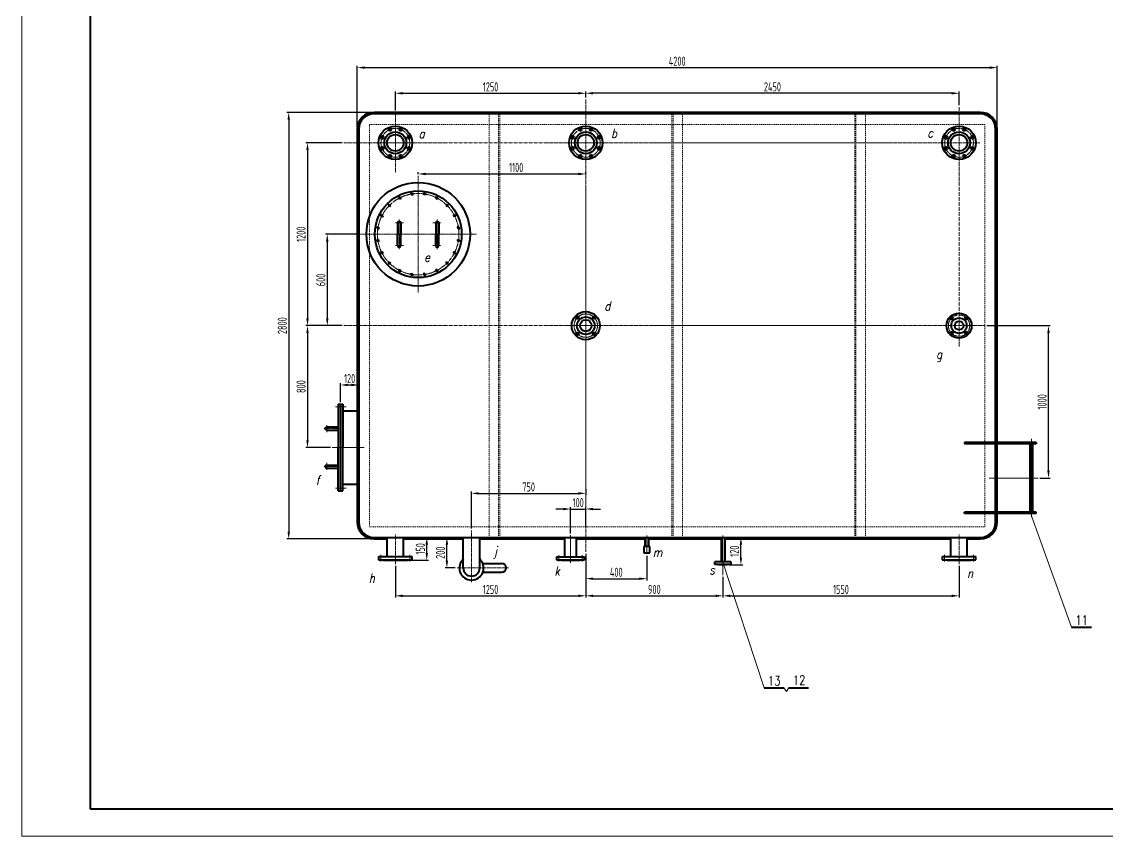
# Model space of a CAD drawing. Extents: x 588 to 33273, y -6111 to 4581.
# Drawn here: x 18135 to 25260, y -6111 to -765 of the extents above; entities that cross this region are included whole.
import ezdxf
from ezdxf.enums import TextEntityAlignment as Align

# ---------------------------------------------------------------- set-up
doc = ezdxf.new("R2010")
doc.units = 0
doc.header["$LTSCALE"] = 10
doc.header["$PDMODE"] = 1
for name, pattern in [('XX-L', [1.25, 0.75, -0.5]), ('ZXX-L', [3.28, 2.5, -0.3, 0.18, -0.3]), ('ZXX-S', [1.27, 0.75, -0.2, 0.12, -0.2])]:
    doc.linetypes.add(name, pattern=pattern)
doc.layers.get('Defpoints').update_dxf_attribs({"linetype": 'CONTINUOUS'})
for name, color, linetype, lineweight in [('A 粗实线', 1, 'CONTINUOUS', 40), ('B 细实线', 7, 'CONTINUOUS', 18), ('C 文 字', 2, 'CONTINUOUS', 20), ('D 短中心线', 3, 'ZXX-S', 18), ('E 长中心线', 3, 'ZXX-L', 18), ('G 长虚线', 6, 'XX-L', 20)]:
    doc.layers.add(name, color=color, linetype=linetype, lineweight=lineweight)
doc.styles.add('ITALICT', font='ITALICT.shx', dxfattribs={"width": 0.7})
doc.styles.add('ROMANC', font='romanc', dxfattribs={"width": 0.7, "height": 6})
doc.styles.get("Standard").update_dxf_attribs({"font": 'isocp.shx', "width": 0.707, "bigfont": 'hztxt.shx'})
doc.dimstyles.new('通用标注4.0', dxfattribs={"dimscale": 12, "dimtxt": 5, "dimasz": 4, "dimexe": 1, "dimexo": 1, "dimgap": 1, "dimtad": 1, "dimdec": 0, "dimzin": 0, "dimdsep": 46, "dimtxsty": 'Standard', "dimcen": 1, "dimadec": 0, "dimazin": 0, "dimtfac": 0.375, "dimtdec": 0, "dimtmove": 2, "dimatfit": 3, "dimfxl": 0, "dimtzin": 0, "dimarcsym": 0})

# ---------------------------------------------------------------- blocks, each defined once
blk = doc.blocks.new('*D87')
at = {"layer": 'C 文 字', "color": 0, "lineweight": -2}
for p, q in [((22873, -4149.6), (22843.5, -4149.6)), ((22855.5, -4281.6), (22855.5, -4197.6)), ((22778.3, -4329.6), (22867.5, -4329.6))]:
    blk.add_line(p, q, dxfattribs=at)
at = {"layer": 'C 文 字', "color": 0}
for points in [[(22847.5, -4197.6), (22863.5, -4197.6), (22855.5, -4149.6)], [(22847.5, -4281.6), (22863.5, -4281.6), (22855.5, -4329.6)]]:
    blk.add_solid(points, dxfattribs=at)
at = {"layer": 'Defpoints', "color": 0}
for p in [(22855.5, -4149.6), (22885, -4149.6), (22766.3, -4329.6)]:
    blk.add_point(p, dxfattribs=at)
at = {"layer": 'C 文 字', "color": 0, "insert": (22813.5, -4239.6), "char_height": 60, "attachment_point": 5, "rotation": 90}
blk.add_mtext('120', dxfattribs=at)
blk = doc.blocks.new('*D88')
at = {"layer": 'C 文 字', "color": 0, "lineweight": -2}
for p, q in [((21689.3, -3963.2), (21641.3, -3963.2)), ((21737.3, -4122.6), (21737.3, -3951.2)), ((21737.3, -3963.2), (21837.3, -3963.2)), ((21837.3, -4077.7), (21837.3, -3951.2)), ((21885.3, -3963.2), (21933.3, -3963.2))]:
    blk.add_line(p, q, dxfattribs=at)
at = {"layer": 'C 文 字', "color": 0}
for points in [[(21689.3, -3955.2), (21689.3, -3971.2), (21737.3, -3963.2)], [(21885.3, -3955.2), (21885.3, -3971.2), (21837.3, -3963.2)]]:
    blk.add_solid(points, dxfattribs=at)
at = {"layer": 'Defpoints', "color": 0}
for p in [(21837.3, -3963.2), (21837.3, -4089.7), (21737.3, -4134.6)]:
    blk.add_point(p, dxfattribs=at)
at = {"layer": 'C 文 字', "color": 0, "insert": (21787.3, -3921.2), "char_height": 60, "attachment_point": 5}
blk.add_mtext('100', dxfattribs=at)
blk = doc.blocks.new('*D89')
at = {"layer": 'C 文 字', "color": 0, "lineweight": -2}
for p, q in [((20435.3, -1359.6), (19875.3, -1359.6)), ((19887.3, -1407.6), (19887.3, -4111.6)), ((20435.3, -4159.6), (19875.3, -4159.6))]:
    blk.add_line(p, q, dxfattribs=at)
at = {"layer": 'C 文 字', "color": 0}
for points in [[(19879.3, -1407.6), (19895.3, -1407.6), (19887.3, -1359.6)], [(19879.3, -4111.6), (19895.3, -4111.6), (19887.3, -4159.6)]]:
    blk.add_solid(points, dxfattribs=at)
at = {"layer": 'Defpoints', "color": 0}
for p in [(20447.3, -1359.6), (19887.3, -4159.6), (20447.3, -4159.6)]:
    blk.add_point(p, dxfattribs=at)
at = {"layer": 'C 文 字', "color": 0, "insert": (19845.3, -2759.6), "char_height": 60, "attachment_point": 5, "rotation": 90}
blk.add_mtext('2800', dxfattribs=at)
blk = doc.blocks.new('*D90')
at = {"layer": 'C 文 字', "color": 0, "lineweight": -2}
for p, q in [((20342.3, -2159.6), (20128.3, -2159.6)), ((20140.3, -2207.6), (20140.3, -2711.6)), ((20237.2, -2759.6), (20128.3, -2759.6))]:
    blk.add_line(p, q, dxfattribs=at)
at = {"layer": 'C 文 字', "color": 0}
for points in [[(20132.3, -2207.6), (20148.3, -2207.6), (20140.3, -2159.6)], [(20132.3, -2711.6), (20148.3, -2711.6), (20140.3, -2759.6)]]:
    blk.add_solid(points, dxfattribs=at)
at = {"layer": 'Defpoints', "color": 0}
for p in [(20354.3, -2159.6), (20140.3, -2759.6), (20249.2, -2759.6)]:
    blk.add_point(p, dxfattribs=at)
at = {"layer": 'C 文 字', "color": 0, "insert": (20098.3, -2459.6), "char_height": 60, "attachment_point": 5, "rotation": 90}
blk.add_mtext('600', dxfattribs=at)
blk = doc.blocks.new('*D91')
at = {"layer": 'C 文 字', "color": 0, "lineweight": -2}
for p, q in [((20237.2, -1559.6), (19998.6, -1559.6)), ((20010.6, -1607.6), (20010.6, -2711.6)), ((20237.2, -2759.6), (19998.6, -2759.6))]:
    blk.add_line(p, q, dxfattribs=at)
at = {"layer": 'C 文 字', "color": 0}
for points in [[(20002.6, -1607.6), (20018.6, -1607.6), (20010.6, -1559.6)], [(20002.6, -2711.6), (20018.6, -2711.6), (20010.6, -2759.6)]]:
    blk.add_solid(points, dxfattribs=at)
at = {"layer": 'Defpoints', "color": 0}
for p in [(20249.2, -1559.6), (20010.6, -2759.6), (20249.2, -2759.6)]:
    blk.add_point(p, dxfattribs=at)
at = {"layer": 'C 文 字', "color": 0, "insert": (19968.6, -2159.6), "char_height": 60, "attachment_point": 5, "rotation": 90}
blk.add_mtext('1200', dxfattribs=at)
blk = doc.blocks.new('*D92')
at = {"layer": 'C 文 字', "color": 0, "lineweight": -2}
for p, q in [((20237.2, -2759.6), (19998.6, -2759.6)), ((20010.6, -2807.6), (20010.6, -3511.6)), ((20161.1, -3559.6), (19998.6, -3559.6))]:
    blk.add_line(p, q, dxfattribs=at)
at = {"layer": 'C 文 字', "color": 0}
for points in [[(20002.6, -2807.6), (20018.6, -2807.6), (20010.6, -2759.6)], [(20002.6, -3511.6), (20018.6, -3511.6), (20010.6, -3559.6)]]:
    blk.add_solid(points, dxfattribs=at)
at = {"layer": 'Defpoints', "color": 0}
for p in [(20249.2, -2759.6), (20010.6, -3559.6), (20173.1, -3559.6)]:
    blk.add_point(p, dxfattribs=at)
at = {"layer": 'C 文 字', "color": 0, "insert": (19968.6, -3159.6), "char_height": 60, "attachment_point": 5, "rotation": 90}
blk.add_mtext('800', dxfattribs=at)
blk = doc.blocks.new('*D93')
at = {"layer": 'C 文 字', "color": 0, "lineweight": -2}
for p, q in [((20587.3, -1347.6), (20587.3, -1222.4)), ((20635.3, -1234.4), (21789.3, -1234.4)), ((21837.3, -1262.5), (21837.3, -1222.4))]:
    blk.add_line(p, q, dxfattribs=at)
at = {"layer": 'C 文 字', "color": 0}
for points in [[(20635.3, -1226.4), (20635.3, -1242.4), (20587.3, -1234.4)], [(21789.3, -1226.4), (21789.3, -1242.4), (21837.3, -1234.4)]]:
    blk.add_solid(points, dxfattribs=at)
at = {"layer": 'Defpoints', "color": 0}
for p in [(21837.3, -1234.4), (21837.3, -1274.5), (20587.3, -1359.6)]:
    blk.add_point(p, dxfattribs=at)
at = {"layer": 'C 文 字', "color": 0, "insert": (21212.3, -1192.4), "char_height": 60, "attachment_point": 5}
blk.add_mtext('1250', dxfattribs=at)
blk = doc.blocks.new('*D94')
at = {"layer": 'C 文 字', "color": 0, "lineweight": -2}
for p, q in [((21837.3, -1262.5), (21837.3, -1222.4)), ((24239.3, -1234.4), (21885.3, -1234.4)), ((24287.3, -1313.6), (24287.3, -1222.4))]:
    blk.add_line(p, q, dxfattribs=at)
at = {"layer": 'C 文 字', "color": 0}
for points in [[(21885.3, -1226.4), (21885.3, -1242.4), (21837.3, -1234.4)], [(24239.3, -1226.4), (24239.3, -1242.4), (24287.3, -1234.4)]]:
    blk.add_solid(points, dxfattribs=at)
at = {"layer": 'Defpoints', "color": 0}
for p in [(21837.3, -1234.4), (21837.3, -1274.5), (24287.3, -1325.6)]:
    blk.add_point(p, dxfattribs=at)
at = {"layer": 'C 文 字', "color": 0, "insert": (23062.3, -1192.4), "char_height": 60, "attachment_point": 5}
blk.add_mtext('2450', dxfattribs=at)
blk = doc.blocks.new('*D95')
at = {"layer": 'C 文 字', "color": 0, "lineweight": -2}
for p, q in [((24469.3, -2759.6), (24886.5, -2759.6)), ((24874.5, -3711.6), (24874.5, -2807.6)), ((24817.8, -3759.6), (24886.5, -3759.6))]:
    blk.add_line(p, q, dxfattribs=at)
at = {"layer": 'C 文 字', "color": 0}
for points in [[(24866.5, -2807.6), (24882.5, -2807.6), (24874.5, -2759.6)], [(24866.5, -3711.6), (24882.5, -3711.6), (24874.5, -3759.6)]]:
    blk.add_solid(points, dxfattribs=at)
at = {"layer": 'Defpoints', "color": 0}
for p in [(24457.3, -2759.6), (24874.5, -2759.6), (24805.8, -3759.6)]:
    blk.add_point(p, dxfattribs=at)
at = {"layer": 'C 文 字', "color": 0, "insert": (24832.5, -3259.6), "char_height": 60, "attachment_point": 5, "rotation": 90}
blk.add_mtext('1000', dxfattribs=at)
blk = doc.blocks.new('*D96')
at = {"layer": 'C 文 字', "color": 0, "lineweight": -2}
for p, q in [((20337.3, -1457.6), (20337.3, -1054.1)), ((20385.3, -1066.1), (24489.3, -1066.1)), ((24537.3, -1457.6), (24537.3, -1054.1))]:
    blk.add_line(p, q, dxfattribs=at)
at = {"layer": 'C 文 字', "color": 0}
for points in [[(20385.3, -1058.1), (20385.3, -1074.1), (20337.3, -1066.1)], [(24489.3, -1058.1), (24489.3, -1074.1), (24537.3, -1066.1)]]:
    blk.add_solid(points, dxfattribs=at)
at = {"layer": 'Defpoints', "color": 0}
for p in [(24537.3, -1066.1), (20337.3, -1469.6), (24537.3, -1469.6)]:
    blk.add_point(p, dxfattribs=at)
at = {"layer": 'C 文 字', "color": 0, "insert": (22437.3, -1024.1), "char_height": 60, "attachment_point": 5}
blk.add_mtext('4200', dxfattribs=at)
blk = doc.blocks.new('*D97')
at = {"layer": 'C 文 字', "color": 0, "lineweight": -2}
for p, q in [((20737.3, -1764.6), (20737.3, -1752)), ((20785.3, -1764), (21789.3, -1764)), ((21837.3, -1764.6), (21837.3, -1752))]:
    blk.add_line(p, q, dxfattribs=at)
at = {"layer": 'C 文 字', "color": 0}
for points in [[(20785.3, -1756), (20785.3, -1772), (20737.3, -1764)], [(21789.3, -1756), (21789.3, -1772), (21837.3, -1764)]]:
    blk.add_solid(points, dxfattribs=at)
at = {"layer": 'Defpoints', "color": 0}
for p in [(20737.3, -1776.6), (21837.3, -1764), (21837.3, -1776.6)]:
    blk.add_point(p, dxfattribs=at)
at = {"layer": 'C 文 字', "color": 0, "insert": (21380.5, -1721.1), "char_height": 60, "attachment_point": 5}
blk.add_mtext('1100', dxfattribs=at)
blk = doc.blocks.new('*D98')
at = {"layer": 'C 文 字', "color": 0, "lineweight": -2}
for p, q in [((21837.3, -4256.7), (21837.3, -4544.7)), ((20587.3, -4336.9), (20587.3, -4544.7)), ((20635.3, -4532.7), (21789.3, -4532.7))]:
    blk.add_line(p, q, dxfattribs=at)
at = {"layer": 'C 文 字', "color": 0}
for points in [[(20635.3, -4524.7), (20635.3, -4540.7), (20587.3, -4532.7)], [(21789.3, -4524.7), (21789.3, -4540.7), (21837.3, -4532.7)]]:
    blk.add_solid(points, dxfattribs=at)
at = {"layer": 'Defpoints', "color": 0}
for p in [(21837.3, -4244.7), (20587.3, -4324.9), (21837.3, -4532.7)]:
    blk.add_point(p, dxfattribs=at)
at = {"layer": 'C 文 字', "color": 0, "insert": (21212.3, -4490.7), "char_height": 60, "attachment_point": 5}
blk.add_mtext('1250', dxfattribs=at)
blk = doc.blocks.new('*D99')
at = {"layer": 'C 文 字', "color": 0, "lineweight": -2}
for p, q in [((22237.3, -4269.2), (22237.3, -4432.3)), ((21885.3, -4420.3), (22189.3, -4420.3))]:
    blk.add_line(p, q, dxfattribs=at)
at = {"layer": 'C 文 字', "color": 0}
for points in [[(21885.3, -4412.3), (21885.3, -4428.3), (21837.3, -4420.3)], [(22189.3, -4412.3), (22189.3, -4428.3), (22237.3, -4420.3)]]:
    blk.add_solid(points, dxfattribs=at)
at = {"layer": 'Defpoints', "color": 0}
for p in [(22237.3, -4257.2), (21837.3, -4420.3), (22237.3, -4420.3)]:
    blk.add_point(p, dxfattribs=at)
at = {"layer": 'C 文 字', "color": 0, "insert": (22037.3, -4378.3), "char_height": 60, "attachment_point": 5}
blk.add_mtext('400', dxfattribs=at)
blk = doc.blocks.new('*D100')
at = {"layer": 'C 文 字', "color": 0, "lineweight": -2}
for p, q in [((21837.3, -4408.7), (21837.3, -4544.7)), ((22737.3, -4408.7), (22737.3, -4544.7)), ((21885.3, -4532.7), (22689.3, -4532.7))]:
    blk.add_line(p, q, dxfattribs=at)
at = {"layer": 'C 文 字', "color": 0}
for points in [[(21885.3, -4524.7), (21885.3, -4540.7), (21837.3, -4532.7)], [(22689.3, -4524.7), (22689.3, -4540.7), (22737.3, -4532.7)]]:
    blk.add_solid(points, dxfattribs=at)
at = {"layer": 'Defpoints', "color": 0}
for p in [(21837.3, -4396.7), (22737.3, -4396.7), (22737.3, -4532.7)]:
    blk.add_point(p, dxfattribs=at)
at = {"layer": 'C 文 字', "color": 0, "insert": (22287.3, -4490.7), "char_height": 60, "attachment_point": 5}
blk.add_mtext('900', dxfattribs=at)
blk = doc.blocks.new('*D101')
at = {"layer": 'C 文 字', "color": 0, "lineweight": -2}
for p, q in [((24287.3, -4336.9), (24287.3, -4544.7)), ((22737.3, -4449.7), (22737.3, -4544.7)), ((22785.3, -4532.7), (24239.3, -4532.7))]:
    blk.add_line(p, q, dxfattribs=at)
at = {"layer": 'C 文 字', "color": 0}
for points in [[(22785.3, -4524.7), (22785.3, -4540.7), (22737.3, -4532.7)], [(24239.3, -4524.7), (24239.3, -4540.7), (24287.3, -4532.7)]]:
    blk.add_solid(points, dxfattribs=at)
at = {"layer": 'Defpoints', "color": 0}
for p in [(24287.3, -4324.9), (22737.3, -4437.7), (24287.3, -4532.7)]:
    blk.add_point(p, dxfattribs=at)
at = {"layer": 'C 文 字', "color": 0, "insert": (23512.3, -4490.7), "char_height": 60, "attachment_point": 5}
blk.add_mtext('1550', dxfattribs=at)
blk = doc.blocks.new('*D102')
at = {"layer": 'C 文 字', "color": 0, "lineweight": -2}
for p, q in [((20782, -4149.6), (20805.5, -4149.6)), ((20793.5, -4251.6), (20793.5, -4197.6)), ((20678.3, -4299.6), (20805.5, -4299.6))]:
    blk.add_line(p, q, dxfattribs=at)
at = {"layer": 'C 文 字', "color": 0}
for points in [[(20785.5, -4197.6), (20801.5, -4197.6), (20793.5, -4149.6)], [(20785.5, -4251.6), (20801.5, -4251.6), (20793.5, -4299.6)]]:
    blk.add_solid(points, dxfattribs=at)
at = {"layer": 'Defpoints', "color": 0}
for p in [(20770, -4149.6), (20793.5, -4149.6), (20666.3, -4299.6)]:
    blk.add_point(p, dxfattribs=at)
at = {"layer": 'C 文 字', "color": 0, "insert": (20751.5, -4224.6), "char_height": 60, "attachment_point": 5, "rotation": 90}
blk.add_mtext('150', dxfattribs=at)
blk = doc.blocks.new('*D103')
at = {"layer": 'C 文 字', "color": 0, "lineweight": -2}
for p, q in [((20932.9, -4149.6), (20913.6, -4149.6)), ((20925.6, -4301.6), (20925.6, -4197.6)), ((20980.2, -4349.6), (20913.6, -4349.6))]:
    blk.add_line(p, q, dxfattribs=at)
at = {"layer": 'C 文 字', "color": 0}
for points in [[(20917.6, -4197.6), (20933.6, -4197.6), (20925.6, -4149.6)], [(20917.6, -4301.6), (20933.6, -4301.6), (20925.6, -4349.6)]]:
    blk.add_solid(points, dxfattribs=at)
at = {"layer": 'Defpoints', "color": 0}
for p in [(20925.6, -4149.6), (20944.9, -4149.6), (20992.2, -4349.6)]:
    blk.add_point(p, dxfattribs=at)
at = {"layer": 'C 文 字', "color": 0, "insert": (20883.6, -4249.6), "char_height": 60, "attachment_point": 5, "rotation": 90}
blk.add_mtext('200', dxfattribs=at)
blk = doc.blocks.new('*D104')
at = {"layer": 'C 文 字', "color": 0, "lineweight": -2}
for p, q in [((20227.3, -3262.6), (20227.3, -3136.9)), ((20275.3, -3148.9), (20299.3, -3148.9)), ((20347.3, -3146.9), (20347.3, -3136.9))]:
    blk.add_line(p, q, dxfattribs=at)
at = {"layer": 'C 文 字', "color": 0}
for points in [[(20275.3, -3140.9), (20275.3, -3156.9), (20227.3, -3148.9)], [(20299.3, -3140.9), (20299.3, -3156.9), (20347.3, -3148.9)]]:
    blk.add_solid(points, dxfattribs=at)
at = {"layer": 'Defpoints', "color": 0}
for p in [(20347.3, -3148.9), (20347.3, -3158.9), (20227.3, -3274.6)]:
    blk.add_point(p, dxfattribs=at)
at = {"layer": 'C 文 字', "color": 0, "insert": (20287.3, -3106.9), "char_height": 60, "attachment_point": 5}
blk.add_mtext('120', dxfattribs=at)
blk = doc.blocks.new('*D105')
at = {"layer": 'C 文 字', "color": 0, "lineweight": -2}
for p, q in [((21837.3, -3832.8), (21837.3, -3872.2)), ((21087.1, -4091.7), (21087.1, -3848.2)), ((21135.1, -3860.2), (21789.3, -3860.2))]:
    blk.add_line(p, q, dxfattribs=at)
at = {"layer": 'C 文 字', "color": 0}
for points in [[(21135.1, -3852.2), (21135.1, -3868.2), (21087.1, -3860.2)], [(21789.3, -3852.2), (21789.3, -3868.2), (21837.3, -3860.2)]]:
    blk.add_solid(points, dxfattribs=at)
at = {"layer": 'Defpoints', "color": 0}
for p in [(21837.3, -3820.8), (21837.3, -3860.2), (21087.1, -4103.7)]:
    blk.add_point(p, dxfattribs=at)
at = {"layer": 'C 文 字', "color": 0, "insert": (21462.2, -3818.2), "char_height": 60, "attachment_point": 5}
blk.add_mtext('750', dxfattribs=at)

msp = doc.modelspace()

# ---------------------------------------------------------------- linework, layer by layer
at = {"layer": 'A 粗实线'}
for p, q in [((24427.3, -1359.6), (20447.3, -1359.6)), ((24427.3, -1369.6), (20447.3, -1369.6)), ((20337.3, -1469.6), (20337.3, -4049.6)), ((20347.3, -1469.6), (20347.3, -4049.6)), ((24527.3, -4049.6), (24527.3, -1469.6)), ((24537.3, -4049.6), (24537.3, -1469.6)), ((20615.8, -1921.3), (20606.1, -1926.2)), ((20615.8, -1921.3), (20610.8, -1911.5)), ((20615.8, -1921.3), (20625.6, -1916.3)), ((20615.8, -1921.3), (20620.8, -1931)), ((20695.4, -1895.4), (20684.6, -1897.1)), ((20695.4, -1895.4), (20693.7, -1884.6)), ((20695.4, -1895.4), (20706.2, -1893.7)), ((20695.4, -1895.4), (20697.1, -1906.2)), ((20779.1, -1895.4), (20768.3, -1893.7)), ((20779.1, -1895.4), (20777.4, -1906.2)), ((20779.1, -1895.4), (20780.8, -1884.6)), ((20779.1, -1895.4), (20789.9, -1897.1)), ((20858.7, -1921.3), (20848.9, -1916.3)), ((20858.7, -1921.3), (20853.7, -1931)), ((20858.7, -1921.3), (20863.7, -1911.5)), ((20858.7, -1921.3), (20868.5, -1926.2)), ((20548.1, -1970.5), (20540.4, -1962.7)), ((20548.1, -1970.5), (20540.4, -1978.2)), ((20548.1, -1970.5), (20555.8, -1962.7)), ((20548.1, -1970.5), (20555.8, -1978.2)), ((20926.4, -1970.5), (20918.7, -1962.7)), ((20926.4, -1970.5), (20918.7, -1978.2)), ((20926.4, -1970.5), (20934.2, -1962.7)), ((20926.4, -1970.5), (20934.2, -1978.2)), ((20498.9, -2038.2), (20489.2, -2033.2)), ((20498.9, -2038.2), (20493.9, -2047.9)), ((20498.9, -2038.2), (20503.9, -2028.4)), ((20498.9, -2038.2), (20508.7, -2043.1)), ((20975.6, -2038.2), (20965.8, -2043.1)), ((20975.6, -2038.2), (20970.6, -2028.4)), ((20975.6, -2038.2), (20985.4, -2033.2)), ((20975.6, -2038.2), (20980.6, -2047.9)), ((20473.1, -2117.8), (20462.2, -2116.1)), ((20473.1, -2117.8), (20471.3, -2128.6)), ((20473.1, -2117.8), (20474.8, -2107)), ((20473.1, -2117.8), (20483.9, -2119.5)), ((20602.3, -2084.6), (20602.3, -2159.6)), ((20622.3, -2084.6), (20622.3, -2159.6)), ((20852.3, -2084.6), (20852.3, -2159.6)), ((20872.3, -2084.6), (20872.3, -2159.6)), ((21001.5, -2117.8), (20990.7, -2119.5)), ((21001.5, -2117.8), (20999.8, -2107)), ((21001.5, -2117.8), (21012.3, -2116.1)), ((21001.5, -2117.8), (21003.2, -2128.6)), ((20473.1, -2201.5), (20462.2, -2203.2)), ((20473.1, -2201.5), (20471.3, -2190.6)), ((20473.1, -2201.5), (20483.9, -2199.7)), ((20473.1, -2201.5), (20474.8, -2212.3)), ((20602.3, -2234.6), (20602.3, -2159.6)), ((20622.3, -2234.6), (20622.3, -2159.6)), ((20852.3, -2234.6), (20852.3, -2159.6)), ((20872.3, -2234.6), (20872.3, -2159.6)), ((21001.5, -2201.5), (20990.7, -2199.7)), ((21001.5, -2201.5), (20999.8, -2212.3)), ((21001.5, -2201.5), (21003.2, -2190.6)), ((21001.5, -2201.5), (21012.3, -2203.2)), ((20498.9, -2281.1), (20493.9, -2271.3)), ((20498.9, -2281.1), (20508.7, -2276.1)), ((20975.6, -2281.1), (20965.8, -2276.1)), ((20975.6, -2281.1), (20980.6, -2271.3)), ((20498.9, -2281.1), (20489.2, -2286)), ((20498.9, -2281.1), (20503.9, -2290.8)), ((20548.1, -2348.8), (20540.4, -2341)), ((20548.1, -2348.8), (20540.4, -2356.5)), ((20548.1, -2348.8), (20555.8, -2341)), ((20548.1, -2348.8), (20555.8, -2356.5)), ((20926.4, -2348.8), (20918.7, -2341)), ((20926.4, -2348.8), (20918.7, -2356.5)), ((20926.4, -2348.8), (20934.2, -2341)), ((20926.4, -2348.8), (20934.2, -2356.5)), ((20975.6, -2281.1), (20970.6, -2290.8)), ((20975.6, -2281.1), (20985.4, -2286)), ((20615.8, -2398), (20606.1, -2393)), ((20615.8, -2398), (20610.8, -2407.7)), ((20615.8, -2398), (20620.8, -2388.2)), ((20615.8, -2398), (20625.6, -2402.9)), ((20695.4, -2423.8), (20684.6, -2422.1)), ((20695.4, -2423.8), (20697.1, -2413)), ((20779.1, -2423.8), (20777.4, -2413)), ((20779.1, -2423.8), (20789.9, -2422.1)), ((20858.7, -2398), (20848.9, -2402.9)), ((20858.7, -2398), (20853.7, -2388.2)), ((20858.7, -2398), (20868.5, -2393)), ((20858.7, -2398), (20863.7, -2407.7)), ((20695.4, -2423.8), (20693.7, -2434.6)), ((20695.4, -2423.8), (20706.2, -2425.5)), ((20779.1, -2423.8), (20768.3, -2425.5)), ((20779.1, -2423.8), (20780.8, -2434.6)), ((20212.3, -3274.6), (20212.3, -3559.6)), ((20212.3, -3274.6), (20242.3, -3274.6)), ((20227.3, -3274.6), (20227.3, -3559.6)), ((20242.3, -3274.6), (20242.3, -3559.6)), ((20339.3, -3219.6), (20347.3, -3219.6)), ((20339.3, -3219.6), (20339.3, -3319.6)), ((20242.3, -3319.6), (20347.3, -3319.6)), ((20137.3, -3424.6), (20212.3, -3424.6)), ((20137.3, -3444.6), (20212.3, -3444.6)), ((20212.3, -3844.6), (20212.3, -3559.6)), ((20227.3, -3844.6), (20227.3, -3559.6)), ((20242.3, -3844.6), (20242.3, -3559.6)), ((24793.3, -3526.6), (24323.3, -3526.6)), ((24323.3, -3526.6), (24323.3, -3534.6)), ((24793.3, -3534.6), (24323.3, -3534.6)), ((24754.3, -3984.6), (24754.3, -3534.6)), ((24772.3, -3984.6), (24772.3, -3534.6)), ((24793.3, -3526.6), (24793.3, -3534.6)), ((20137.3, -3674.6), (20212.3, -3674.6)), ((20137.3, -3694.6), (20212.3, -3694.6)), ((20212.3, -3844.6), (20242.3, -3844.6)), ((20242.3, -3799.6), (20347.3, -3799.6)), ((20339.3, -3899.6), (20339.3, -3799.6)), ((20339.3, -3899.6), (20347.3, -3899.6)), ((24793.3, -3984.6), (24323.3, -3984.6)), ((24323.3, -3992.6), (24323.3, -3984.6)), ((24793.3, -3992.6), (24793.3, -3984.6)), ((24793.3, -3992.6), (24323.3, -3992.6)), ((20447.3, -4149.6), (24427.3, -4149.6)), ((20447.3, -4159.6), (20533.3, -4159.6)), ((20533.3, -4274.6), (20533.3, -4149.6)), ((20641.3, -4274.6), (20641.3, -4149.6)), ((20641.3, -4159.6), (21033.1, -4159.6)), ((21033.1, -4349.6), (21033.1, -4149.6)), ((21141.1, -4349.6), (21141.1, -4149.6)), ((21141.1, -4159.6), (21699.3, -4159.6)), ((21699.3, -4276.6), (21699.3, -4149.6)), ((21775.3, -4276.6), (21775.3, -4149.6)), ((21775.3, -4159.6), (22224.8, -4159.6)), ((22224.8, -4149.6), (22224.8, -4209.6)), ((22249.8, -4149.6), (22249.8, -4209.6)), ((22249.8, -4159.6), (22724.9, -4159.6)), ((22724.8, -4149.6), (22724.8, -4310.6)), ((22749.6, -4159.6), (24233.3, -4159.6)), ((22749.8, -4149.6), (22749.8, -4310.6)), ((24233.3, -4274.6), (24233.3, -4149.6)), ((24341.3, -4274.6), (24341.3, -4149.6)), ((24341.3, -4159.6), (24427.3, -4159.6)), ((20477.3, -4274.6), (20697.3, -4274.6)), ((20477.3, -4274.6), (20477.3, -4296.6)), ((20697.3, -4296.6), (20697.3, -4274.6)), ((22257.3, -4209.6), (22217.3, -4209.6)), ((22217.3, -4209.6), (22217.3, -4249.6)), ((22217.3, -4249.6), (22257.3, -4249.6)), ((22257.3, -4249.6), (22257.3, -4209.6)), ((24177.3, -4274.6), (24397.3, -4274.6)), ((24177.3, -4274.6), (24177.3, -4296.6)), ((24397.3, -4296.6), (24397.3, -4274.6)), ((20477.3, -4296.6), (20697.3, -4296.6)), ((20508.3, -4296.6), (20508.3, -4299.6)), ((20508.3, -4299.6), (20666.3, -4299.6)), ((20666.3, -4299.6), (20666.3, -4296.6)), ((21161.6, -4321.1), (21287.1, -4321.1)), ((21644.8, -4276.6), (21644.8, -4296.6)), ((21644.8, -4276.6), (21829.8, -4276.6)), ((21644.8, -4296.6), (21829.8, -4296.6)), ((21676.3, -4296.6), (21676.3, -4299.6)), ((21676.3, -4299.6), (21798.3, -4299.6)), ((21798.3, -4299.6), (21798.3, -4296.6)), ((21829.8, -4296.6), (21829.8, -4276.6)), ((22684.8, -4326.6), (22684.8, -4310.6)), ((22789.8, -4310.6), (22684.8, -4310.6)), ((22789.8, -4326.6), (22684.8, -4326.6)), ((22708.3, -4329.6), (22708.3, -4326.6)), ((22766.3, -4329.6), (22708.3, -4329.6)), ((22766.3, -4329.6), (22708.3, -4329.6)), ((22749.8, -4329.6), (22724.8, -4329.6)), ((22749.8, -4329.6), (22724.8, -4329.6)), ((22766.3, -4326.6), (22766.3, -4329.6)), ((22789.8, -4310.6), (22789.8, -4326.6)), ((24177.3, -4296.6), (24397.3, -4296.6)), ((24208.3, -4296.6), (24208.3, -4299.6)), ((24208.3, -4299.6), (24366.3, -4299.6)), ((24366.3, -4299.6), (24366.3, -4296.6)), ((21161.6, -4378.1), (21287.1, -4378.1)), ((25025.8, -4737.5), (25155.8, -4737.5)), ((23007.3, -5136.6), (23137.3, -5136.6)), ((23170.1, -5136.6), (23300.1, -5136.6))]:
    msp.add_line(p, q, dxfattribs=at)
at = {"layer": 'A 粗实线', "color": 5}
msp.add_lwpolyline([(18584.7, -5930.8), (33092.7, -5930.8), (33092.7, 4401.2), (18584.7, 4401.2)], close=True, dxfattribs=at)
at = {"layer": 'A 粗实线'}
for centre, radius in [((20587.3, -1559.6), 110), ((20587.3, -1559.6), 72), ((20551.1, -1472.3), 9), ((20623.4, -1472.3), 9), ((21837.3, -1559.6), 110), ((21837.3, -1559.6), 72), ((21801.1, -1472.3), 9), ((21873.4, -1472.3), 9), ((24287.3, -1559.6), 110), ((24287.3, -1559.6), 72), ((24251.1, -1472.3), 9), ((24323.4, -1472.3), 9), ((20500, -1523.5), 9), ((20587.3, -1559.6), 54), ((20674.6, -1523.5), 9), ((21750, -1523.5), 9), ((21837.3, -1559.6), 54), ((21924.6, -1523.5), 9), ((24200, -1523.5), 9), ((24287.3, -1559.6), 54), ((24374.6, -1523.5), 9), ((20500, -1595.8), 9), ((20551.1, -1646.9), 9), ((20623.4, -1646.9), 9), ((20674.6, -1595.8), 9), ((21750, -1595.8), 9), ((21801.1, -1646.9), 9), ((21873.4, -1646.9), 9), ((21924.6, -1595.8), 9), ((24200, -1595.8), 9), ((24251.1, -1646.9), 9), ((24323.4, -1646.9), 9), ((24374.6, -1595.8), 9), ((20737.3, -2159.6), 340), ((20737.3, -2159.6), 285), ((21837.3, -2759.6), 92.5), ((21783, -2705.3), 9), ((21837.3, -2759.6), 57.8), ((21891.5, -2705.3), 9), ((24287.3, -2759.6), 82.5), ((24237.8, -2710.1), 9), ((24336.8, -2710.1), 9), ((21837.3, -2759.6), 38), ((24287.3, -2759.6), 50.8), ((24287.3, -2759.6), 28.5), ((21783, -2813.9), 9), ((21891.5, -2813.9), 9), ((24237.8, -2809.1), 9), ((24336.8, -2809.1), 9)]:
    msp.add_circle(centre, radius, dxfattribs=at)
for centre, radius, start, end in [((20447.3, -1469.6), 110, 90, 180), ((20447.3, -1469.6), 100, 90, 180), ((24427.3, -1469.6), 110, 0, 90), ((24427.3, -1469.6), 100, 0, 90), ((20612.3, -2084.6), 10, 0, 180), ((20862.3, -2084.6), 10, 0, 180), ((20612.3, -2234.6), 10, 180, 0), ((20862.3, -2234.6), 10, 180, 0), ((20137.3, -3434.6), 10, 90, 270), ((20137.3, -3684.6), 10, 90, 270), ((20447.3, -4049.6), 110, 180, 270), ((20447.3, -4049.6), 100, 180, 270), ((24427.3, -4049.6), 100, 270, 0), ((24427.3, -4049.6), 110, 270, 0), ((21087.1, -4349.6), 79.7, 132.61871, 47.38129), ((21287.1, -4349.6), 28.5, 270, 90), ((21087.1, -4349.6), 54, 180, 0)]:
    msp.add_arc(centre, radius, start, end, dxfattribs=at)
at = {"layer": 'B 细实线'}
for p, q in [((24754.3, -3984.6), (25025.8, -4737.5)), ((22731.3, -4293.2), (23007.3, -5136.6)), ((23137.3, -5136.6), (23153.7, -5159.6)), ((23170.1, -5136.6), (23153.7, -5159.6))]:
    msp.add_line(p, q, dxfattribs=at)
msp.add_lwpolyline([(18134.7, -6110.8), (33272.7, -6110.8), (33272.7, 4581.2), (18134.7, 4581.2)], close=True, dxfattribs=at)
at = {"layer": 'D 短中心线'}
for p, q in [((20545.8, -1459.6), (20556.4, -1485)), ((20628.7, -1459.6), (20618.2, -1485)), ((21795.8, -1459.6), (21806.4, -1485)), ((21878.7, -1459.6), (21868.2, -1485)), ((24245.8, -1459.6), (24256.4, -1485)), ((24328.7, -1459.6), (24318.2, -1485)), ((20487.2, -1518.2), (20512.7, -1528.7)), ((20687.3, -1518.2), (20661.9, -1528.7)), ((21737.2, -1518.2), (21762.7, -1528.7)), ((21937.3, -1518.2), (21911.9, -1528.7)), ((24187.2, -1518.2), (24212.7, -1528.7)), ((24387.3, -1518.2), (24361.9, -1528.7)), ((20487.2, -1601), (20512.7, -1590.5)), ((20545.8, -1659.6), (20556.4, -1634.2)), ((20628.7, -1659.6), (20618.2, -1634.2)), ((20687.3, -1601), (20661.9, -1590.5)), ((21737.2, -1601), (21762.7, -1590.5)), ((21795.8, -1659.6), (21806.4, -1634.2)), ((21878.7, -1659.6), (21868.2, -1634.2)), ((21937.3, -1601), (21911.9, -1590.5)), ((24187.2, -1601), (24212.7, -1590.5)), ((24245.8, -1659.6), (24256.4, -1634.2)), ((24328.7, -1659.6), (24318.2, -1634.2)), ((24387.3, -1601), (24361.9, -1590.5)), ((20737.3, -2159.6), (20737.3, -1776.6)), ((20612.3, -2062.5), (20612.3, -2257.3)), ((20862.3, -2062.5), (20862.3, -2257.3)), ((20641.5, -2084.6), (20587.9, -2084.6)), ((20833, -2084.6), (20886.7, -2084.6)), ((20737.3, -2159.6), (20354.3, -2159.6)), ((20737.3, -2159.6), (21120.3, -2159.6)), ((20737.3, -2159.6), (20737.3, -2542.6)), ((20641.5, -2234.6), (20587.9, -2234.6)), ((20833, -2234.6), (20886.7, -2234.6)), ((21773.7, -2696.1), (21792.3, -2714.6)), ((21900.8, -2696.1), (21882.3, -2714.6)), ((24230.1, -2702.5), (24245.4, -2717.7)), ((24344.4, -2702.5), (24329.1, -2717.7)), ((21773.7, -2823.2), (21792.3, -2804.6)), ((21900.8, -2823.2), (21882.3, -2804.6)), ((24230.1, -2816.7), (24245.4, -2801.5)), ((24344.4, -2816.7), (24329.1, -2801.5)), ((20193.6, -3292.1), (20264.1, -3292.1)), ((20137.3, -3413.2), (20137.3, -3458.8)), ((20115.2, -3434.6), (20115.3, -3434.6)), ((20119.6, -3434.6), (20219.1, -3434.6)), ((20115.2, -3684.6), (20115.3, -3684.6)), ((20119.6, -3684.6), (20219.1, -3684.6)), ((20137.3, -3706), (20137.3, -3660.4)), ((20193.6, -3827.1), (20264.1, -3827.1)), ((20492.8, -4307.6), (20492.8, -4263.6)), ((20681.8, -4307.6), (20681.8, -4263.6)), ((21660.5, -4306.6), (21660.5, -4266.6)), ((21814, -4306.6), (21814, -4266.6)), ((24192.8, -4307.6), (24192.8, -4263.6)), ((24381.8, -4307.6), (24381.8, -4263.6))]:
    msp.add_line(p, q, dxfattribs=at)
at = {"layer": 'E 长中心线'}
for p, q in [((21837.3, -1274.5), (21837.3, -4244.7)), ((24287.3, -1325.6), (24287.3, -2897.9)), ((20587.3, -1362.1), (20587.3, -1757.2)), ((20249.2, -1559.6), (24423.8, -1559.6)), ((20715.7, -1559.6), (20458.8, -1559.6)), ((21708.8, -1559.6), (21965.7, -1559.6)), ((21837.3, -2871.7), (21837.3, -2638.8)), ((20249.2, -2759.6), (24457.3, -2759.6)), ((21723, -2759.6), (21951.5, -2759.6)), ((20173.1, -3559.6), (20382, -3559.6)), ((24763.3, -4016.1), (24763.3, -3503.1)), ((24805.8, -3759.6), (24485.1, -3759.6)), ((20587.3, -4324.9), (20587.3, -4129.5)), ((21087.1, -4444), (21087.1, -4103.7)), ((24287.3, -4324.9), (24287.3, -4129.5)), ((21737.3, -4315.7), (21737.3, -4134.6)), ((22237.3, -4137.6), (22237.3, -4257.2)), ((22737.3, -4396.7), (22737.3, -4134.4)), ((20992.2, -4349.6), (21329.7, -4349.6))]:
    msp.add_line(p, q, dxfattribs=at)
for centre, radius in [((20587.3, -1559.6), 94.5), ((21837.3, -1559.6), 94.5), ((24287.3, -1559.6), 94.5), ((20737.3, -2159.6), 267.5), ((21837.3, -2759.6), 76.8), ((24287.3, -2759.6), 70)]:
    msp.add_circle(centre, radius, dxfattribs=at)
at = {"layer": 'G 长虚线'}
for p, q in [((21202.3, -1369.6), (21202.3, -4149.6)), ((21264.3, -1369.6), (21264.3, -4149.6)), ((21272.3, -1369.6), (21272.3, -4149.6)), ((22402.3, -1369.6), (22402.3, -4149.6)), ((22410.3, -1369.6), (22410.3, -4149.6)), ((22472.3, -1369.6), (22472.3, -4149.6)), ((23602.3, -1369.6), (23602.3, -4149.6)), ((23610.3, -1369.6), (23610.3, -4149.6)), ((23672.3, -1369.6), (23672.3, -4149.6)), ((20417.3, -1439.6), (20417.3, -4079.6)), ((24457.3, -1439.6), (20417.3, -1439.6)), ((24457.3, -4079.6), (24457.3, -1439.6)), ((20417.3, -4079.6), (24457.3, -4079.6))]:
    msp.add_line(p, q, dxfattribs=at)

# ---------------------------------------------------------------- texts
at = {"layer": 'C 文 字', "style": 'ITALICT', "width": 0.8}
for s, p in [('a', (20740.8, -1529.5)), ('b', (22003.8, -1527.5)), ('c', (24079.7, -1525.3)), ('e', (20777.3, -2341)), ('d', (21959.7, -2661.2)), ('g', (24137.1, -2977.4)), ('f', (20066.9, -3803.5)), ('j', (21233.6, -4268.6)), ('m', (22278.1, -4277.8)), ('k', (21632.1, -4399.5)), ('h', (20413.3, -4446.5)), ('s', (22649.2, -4392.3)), ('n', (24341.1, -4415.5))]:
    msp.add_text(s, height=60, dxfattribs=at).set_placement(p)
at = {"layer": 'C 文 字', "style": 'ROMANC', "width": 0.8}
for s, p in [('11', (25092.3, -4691.7)), ('12', (23237.8, -5085.5)), ('13', (23073.7, -5090.8))]:
    msp.add_text(s, height=60.97, dxfattribs=at).set_placement(p, align=Align.MIDDLE)

# ---------------------------------------------------------------- dimensions: what is measured, and where the dimension line sits
at = {"layer": 'C 文 字'}
for base, p1, p2, picture, middle in [((24537.3, -1066.1), (20337.3, -1469.6), (24537.3, -1469.6), '*D96', (22437.3, -1024.1)), ((21837.3, -1234.4), (20587.3, -1359.6), (21837.3, -1274.5), '*D93', (21212.3, -1192.4)), ((20347.3, -3148.9), (20227.3, -3274.6), (20347.3, -3158.9), '*D104', (20287.3, -3106.9)), ((21837.3, -3860.2), (21087.1, -4103.7), (21837.3, -3820.8), '*D105', (21462.2, -3818.2)), ((21837.3, -3963.2), (21737.3, -4134.6), (21837.3, -4089.7), '*D88', (21787.3, -3921.2)), ((21837.3, -4532.7), (20587.3, -4324.9), (21837.3, -4244.7), '*D98', (21212.3, -4490.7)), ((22237.3, -4420.3), (21837.3, -4420.3), (22237.3, -4257.2), '*D99', (22037.3, -4378.3)), ((24287.3, -4532.7), (22737.3, -4437.7), (24287.3, -4324.9), '*D101', (23512.3, -4490.7)), ((22737.3, -4532.7), (21837.3, -4396.7), (22737.3, -4396.7), '*D100', (22287.3, -4490.7))]:
    dim = msp.add_linear_dim(base=base, p1=p1, p2=p2, dimstyle='通用标注4.0', dxfattribs=at)
    dim.commit()
    dim.dimension.update_dxf_attribs({"geometry": picture, "text_midpoint": middle})
for base, p1, p2, angle, picture, middle in [((21837.3, -1234.4), (24287.3, -1325.6), (21837.3, -1274.5), 180, '*D94', (23062.3, -1192.4)), ((19887.3, -4159.6), (20447.3, -1359.6), (20447.3, -4159.6), 90, '*D89', (19845.3, -2759.6)), ((20010.6, -2759.6), (20249.2, -1559.6), (20249.2, -2759.6), 90, '*D91', (19968.6, -2159.6)), ((20140.3, -2759.6), (20354.3, -2159.6), (20249.2, -2759.6), 90, '*D90', (20098.3, -2459.6)), ((20010.6, -3559.6), (20249.2, -2759.6), (20173.1, -3559.6), 90, '*D92', (19968.6, -3159.6)), ((24874.5, -2759.6), (24805.8, -3759.6), (24457.3, -2759.6), 90, '*D95', (24832.5, -3259.6)), ((20793.5, -4149.6), (20666.3, -4299.6), (20770, -4149.6), 90, '*D102', (20751.5, -4224.6)), ((20925.6, -4149.6), (20992.2, -4349.6), (20944.9, -4149.6), 90, '*D103', (20883.6, -4249.6))]:
    dim = msp.add_linear_dim(base=base, p1=p1, p2=p2, angle=angle, dimstyle='通用标注4.0', dxfattribs=at)
    dim.commit()
    dim.dimension.update_dxf_attribs({"geometry": picture, "text_midpoint": middle})
dim = msp.add_linear_dim(base=(21837.3, -1764), p1=(20737.3, -1776.6), p2=(21837.3, -1776.6), dimstyle='通用标注4.0', dxfattribs=at)
dim.commit()
dim.dimension.update_dxf_attribs({"geometry": '*D97', "text_midpoint": (21380.5, -1721.1), "dimtype": 160})
dim = msp.add_linear_dim(base=(22855.5, -4149.6), p1=(22766.3, -4329.6), p2=(22885, -4149.6), angle=90, text='120', dimstyle='通用标注4.0', dxfattribs=at)
dim.commit()
dim.dimension.update_dxf_attribs({"geometry": '*D87', "text_midpoint": (22813.5, -4239.6)})

doc.saveas('drawing.dxf')
